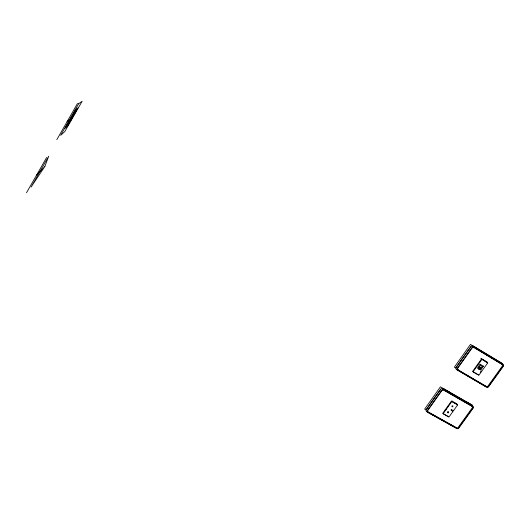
<?xml version="1.0" encoding="UTF-8"?>
<svg xmlns="http://www.w3.org/2000/svg" width="530" height="530" viewBox="0 0 530 530"><rect width="100%" height="100%" fill="white"/><g stroke="black" fill="none" stroke-linecap="round" stroke-linejoin="round"><path stroke-width="0.79" d="M44.898 166.393L48.694 156.218L31.051 187.103L44.898 166.393L39.836 171.72M71.848 118.601L75.114 112.042L67.29 124.875L69.185 123.258M26.5 192.768L46.627 157.516M56.816 139.655L77.479 103.456M450.606 424.808L455.939 427.849L426.769 411.565A1.736 1.497 -34 0 1 426.411 409.425L440.748 389.186A1.749 1.517 -36.1 0 1 443.08 388.556L449.659 392.26M457.589 370.165A1.497 1.298 -38.3 0 1 457.304 368.29L471.958 347.62A1.51 1.312 -40.5 0 1 473.966 347.084L502.977 364.567A1.491 1.272 -40.6 0 1 503.215 366.429L488.62 386.688A1.477 1.265 -38.7 0 1 486.659 387.218L456.575 369.523A1.762 1.53 -38.3 0 1 456.237 367.317L470.898 346.633A1.776 1.544 -40.5 0 1 473.25 346.004L502.255 363.494A1.749 1.497 -40.7 0 1 502.877 364.872M445.213 410.505L446.081 409.286M447.824 406.841L448.698 405.622M480.823 358.326L481.929 359.38L473.012 371.841L478.835 375.28L487.746 362.865L486.619 361.805M452.209 411.492L453.124 410.213M480.293 372.245L481.227 370.94M457.628 404.913L448.923 417.077L443.08 413.798L451.792 401.588L457.628 404.913L456.469 403.542M483.386 366.137L480.803 370.066L477.47 368.085L480.054 364.15M479.491 367.648L478.663 368.794L478.219 368.476L478.901 367.244M479.372 366.886L480.445 365.389L482.32 366.502L481.24 367.999L479.233 366.753M478.351 368.608L479.18 367.462M478.524 368.708L479.345 367.562L479.802 367.833L478.981 368.979L478.703 368.761M478.835 368.893L479.657 367.747M479.147 369.079L480.114 368.019L479.292 369.165M479.458 369.264L480.425 368.204L479.604 369.35M479.835 367.8L480.736 368.39L479.776 369.403M447.558 411.969L448.122 411.658M36.517 175.218L39.545 172.031M67.105 121.635L69.39 119.767M458.192 369.304L456.575 369.523L485.639 386.575A1.736 1.484 -38.7 0 0 486.427 386.774M426.769 411.565L449.268 424.046M426.1 409.902L424.656 409.1L440.41 386.847L472.071 405.013M427.577 411.578L456.648 427.816A1.146 0.974 -34.9 0 0 458.192 427.392L472.402 407.663A1.153 0.98 -36.7 0 0 472.19 406.225L443.882 389.994M448.546 416.606L442.709 413.327L451.414 401.13L457.244 404.456M451.944 400.958L453.243 401.7M454.66 402.588L455.952 403.323M443.08 388.556L472.197 405.258A1.722 1.471 -36.7 0 1 472.826 406.596M465.532 401.369L472.197 405.258M455.754 367.986L454.349 367.164L470.454 344.414L502.255 363.494M478.424 374.862L472.601 371.431L481.498 358.962L487.308 362.447L486.593 361.765M480.736 368.39L479.769 369.45L479.014 368.946M480.193 364.282L483.526 366.27M481.942 358.942L485.95 361.38M481.929 359.38L487.746 362.865M479.213 367.429L479.802 367.833M426.411 409.425A366.336 282.139 -74.9 0 1 440.748 389.186M456.237 367.317A365.541 299.125 -64.6 0 1 470.898 346.633M472.263 346.998A1.186 1.034 -40.5 0 1 473.376 346.998L502.288 364.415A1.173 1 -40.6 0 1 502.48 365.899L487.958 386.059A1.159 0.994 -38.7 0 1 486.401 386.483L457.436 369.483A1.179 1.02 -38.3 0 1 457.065 369.072M447.605 412.267C448.161 414.486 449.546 410.617 447.605 412.267M451.958 406.172C452.507 408.405 453.905 404.516 451.958 406.172M451.09 409.962C451.646 412.188 453.037 408.312 451.09 409.962M73.551 114.924L70.444 120.747L69.264 121.734L73.551 114.924M78.698 103.681L60.599 135.369L64.799 131.572L82.137 101.25L78.698 103.681M75.803 109.498L65.038 128.339L67.462 126.226L77.956 107.875L75.803 109.498M441.722 390.272L427.385 410.492A1.477 1.279 -34 0 0 427.697 412.307L456.867 428.591A1.458 1.239 -34.9 0 0 458.808 428.054L473.091 408.239A1.464 1.252 -36.7 0 0 472.826 406.43L443.709 389.735A1.484 1.285 -36 0 0 441.722 390.272M441.96 390.464L427.683 410.604A1.159 1.007 -34 0 0 427.929 412.048L457.026 428.3A1.146 0.974 -34.9 0 0 458.576 427.876L472.806 408.12A1.153 0.987 -36.7 0 0 472.594 406.689L443.544 390.034A1.173 1.014 -36 0 0 441.96 390.464M472.203 347.819L457.602 368.41A1.179 1.02 -38.3 0 0 457.827 369.9L486.825 386.92A1.166 0.994 -38.7 0 0 488.388 386.496L502.93 366.309A1.173 1 -40.6 0 0 502.738 364.825L473.793 347.395A1.186 1.034 -40.5 0 0 472.203 347.819"/></g></svg>
